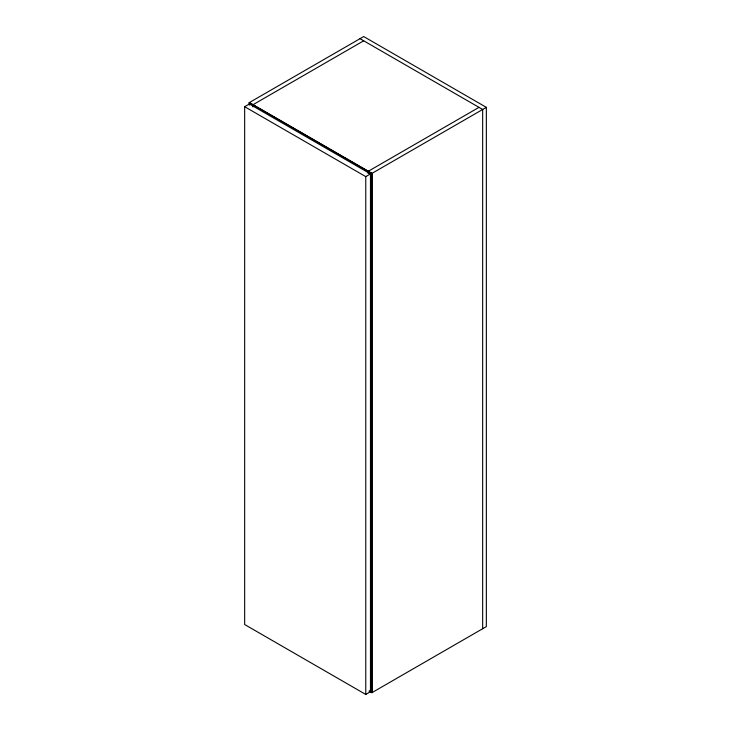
<?xml version="1.0" encoding="UTF-8"?>
<svg xmlns="http://www.w3.org/2000/svg" width="731" height="731" viewBox="0 0 731 731"><rect width="100%" height="100%" fill="white"/><g stroke="black" fill="none" stroke-linecap="round" stroke-linejoin="round"><path stroke-width="1.1" d="M249.234 104.917L249.234 102.632L363.7 36.55L486.343 107.356L486.343 626.604L371.878 692.696L369.118 691.097M244.657 106.699L249.362 103.985L370.471 173.905L370.471 691.736L365.765 694.45L244.657 624.53L244.657 106.699L365.765 176.619L370.471 173.905M252.917 104.761L363.7 40.799M368.196 171.319L478.988 107.356M249.234 102.632L371.878 173.439L486.343 107.356M360.017 38.67L482.661 109.476L482.661 628.733M369.237 691.023L371.997 692.622L371.997 173.375L249.362 102.568L249.362 104.844M371.878 173.439L371.878 692.696M368.323 171.246L368.196 173.603M365.765 176.619L365.765 694.45M253.036 104.688L252.917 106.881"/></g></svg>
